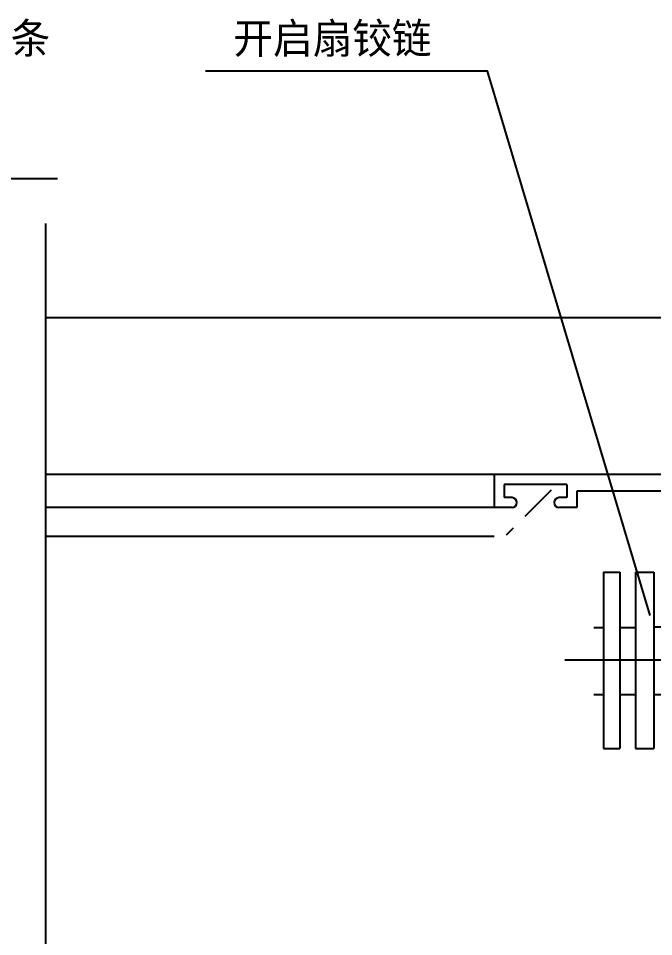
# Model space of a CAD drawing. Header units: metres. Extents: x -2523 to 2712, y 823 to 1125.
# Drawn here: x 2513.2 to 2590.4, y 952.2 to 1063.6 of the extents above; entities that cross this region are included whole.
import ezdxf

# ---------------------------------------------------------------- set-up
doc = ezdxf.new("R2010")
doc.units = ezdxf.units.M
for name, color, linetype in [('2', 2, 'Continuous'), ('Dim', 3, 'Continuous'), ('FIXING', 6, 'Continuous'), ('GRID', 8, 'Continuous'), ('HATCH', 8, 'Continuous')]:
    doc.layers.add(name, color=color, linetype=linetype)

# ---------------------------------------------------------------- blocks, each defined once
blk = doc.blocks.new('AUDIT_I_031218115654-1')
at = {"layer": 'FIXING', "color": 8}
blk.add_line((0, 22.95), (0, -3.12), dxfattribs=at)
at = {"layer": 'FIXING'}
for p, q in [((-9.97, 15), (-9.98, 13.69)), ((9.97, 15), (9.97, 13.69)), ((-6.62, 13.69), (-9.98, 13.69)), ((6.41, 13.69), (9.97, 13.69))]:
    blk.add_line(p, q, dxfattribs=at)
for points in [[(9.97, 15), (-9.97, 15)], [(9.7, 8.43), (9.7, 10.43)], [(9.7, 4.68), (9.7, 6.68)], [(9.7, 4.68), (-9.74, 4.68)], [(-3.82, 4.68), (-3.82, 2.93)], [(3.56, 4.68), (3.56, 2.93)], [(9.7, 2.93), (-9.74, 2.93)], [(-9.74, 1.13), (-9.74, 2.93)], [(9.7, 1.13), (9.7, 2.93)], [(9.7, 1.13), (-9.74, 1.13)], [(-3.82, 1.13), (-3.82, 0.07)], [(3.56, 1.13), (3.56, 0.07)]]:
    blk.add_lwpolyline(points, dxfattribs=at)
at = {"layer": 'FIXING', "linetype": 'Continuous'}
for points in [[(-4.6, 10.76, -0.09), (-6.62, 13.69)], [(-3.94, 11.59, -0.16), (-5.49, 14)], [(5.28, 14, -0.16), (3.73, 11.59)], [(6.41, 13.69, -0.09), (4.39, 10.76)]]:
    blk.add_lwpolyline(points, format="xyb", dxfattribs=at)
for points in [[(5.28, 14), (-5.49, 14)], [(-3.77, 14), (-3.77, 10.43)], [(3.66, 14), (3.66, 10.43)], [(-3.94, 11.59), (-4.6, 10.76)], [(3.73, 11.59), (4.39, 10.76)], [(9.7, 10.43), (-9.74, 10.43)], [(-9.74, 8.43), (-9.74, 10.43)], [(9.7, 8.43), (-9.74, 8.43)], [(-3.82, 8.43), (-3.82, 6.68)], [(3.61, 8.45), (3.61, 6.68)], [(9.7, 6.68), (-9.74, 6.68)], [(-9.74, 4.68), (-9.74, 6.68)]]:
    blk.add_lwpolyline(points, dxfattribs=at)

msp = doc.modelspace()

# ---------------------------------------------------------------- hatches: boundary and pattern name
at = {"layer": 'HATCH'}
h = msp.add_hatch(dxfattribs=at)
h.set_pattern_fill('ANSI31', scale=5)
h.paths.add_polyline_path([(2572.07, 1001.77, 0.41), (2573.07, 1000.77), (2578.97, 1000.77, 0.41), (2579.97, 1001.77), (2579.97, 1003.24, 0.41), (2578.97, 1004.24), (2577.62, 1004.24, -0.41), (2577.52, 1004.34), (2577.52, 1005.39, -0.41), (2577.62, 1005.49), (2578.67, 1005.49, 0.67), (2578.74, 1005.66), (2577.94, 1006.46, 0.2), (2577.87, 1006.49), (2574.17, 1006.49, 0.23), (2574.09, 1006.45, -0.03), (2574.1, 1006.46), (2573.3, 1005.66, 0.67), (2573.37, 1005.49), (2574.42, 1005.49, -0.41), (2574.52, 1005.39), (2574.52, 1004.34, -0.41), (2574.42, 1004.24), (2573.07, 1004.24, 0.41), (2572.07, 1003.24)])
h.paths.add_polyline_path([(2573.57, 1003.24), (2578.47, 1003.24, -0.63), (2578.47, 1001.66), (2573.57, 1001.66, -0.63)])

# ---------------------------------------------------------------- linework, layer by layer
at = {"layer": '2'}
for p, q in [((2603.22, 1027.27), (2516.54, 1027.27)), ((2571.02, 1008.27), (2516.54, 1008.27)), ((2602.02, 1008.27), (2571.02, 1008.27)), ((2571.02, 1008.27), (2571.02, 1004.27)), ((2572.22, 1007.07), (2572.22, 1005.47)), ((2579.82, 1007.07), (2572.22, 1007.07)), ((2579.82, 1007.07), (2579.82, 1005.47)), ((2600.02, 1006.27), (2581.02, 1006.27)), ((2581.02, 1006.27), (2581.02, 1004.27)), ((2573.17, 1005.47), (2572.22, 1005.47)), ((2579.82, 1005.47), (2578.87, 1005.47)), ((2571.02, 1004.27), (2516.54, 1004.27)), ((2573.17, 1004.27), (2571.02, 1004.27)), ((2581.02, 1004.27), (2578.87, 1004.27)), ((2571.02, 1000.77), (2516.54, 1000.77))]:
    msp.add_line(p, q, dxfattribs=at)
for centre, start, end in [((2573.17, 1004.87), 270, 90), ((2578.87, 1004.87), 90, 270)]:
    msp.add_arc(centre, 0.6, start, end, dxfattribs=at)
at = {"layer": 'Dim'}
msp.add_line((2488.18, 1044.17), (2518.02, 1044.17), dxfattribs=at)
msp.add_lwpolyline([(2589.95, 991.19), (2570.18, 1057.21), (2535.98, 1057.21)], dxfattribs=at)
at = {"layer": 'GRID'}
msp.add_line((2516.54, 1038.73), (2516.54, 892.55), dxfattribs=at)

# ---------------------------------------------------------------- block references
at = {"layer": 'Dim', "xscale": -1.1, "yscale": 1.1, "zscale": 1.1, "rotation": 270}
msp.add_blockref('AUDIT_I_031218115654-1', (2583.02, 985.77), dxfattribs=at)

# ---------------------------------------------------------------- texts
at = {"layer": 'Dim'}
for s, p in [('三元乙丙胶条', (2488.26, 1059.35)), ('开启扇铰链', (2539.35, 1059.35))]:
    msp.add_text(s, height=3.7, dxfattribs=at).set_placement(p)

doc.saveas('drawing.dxf')
